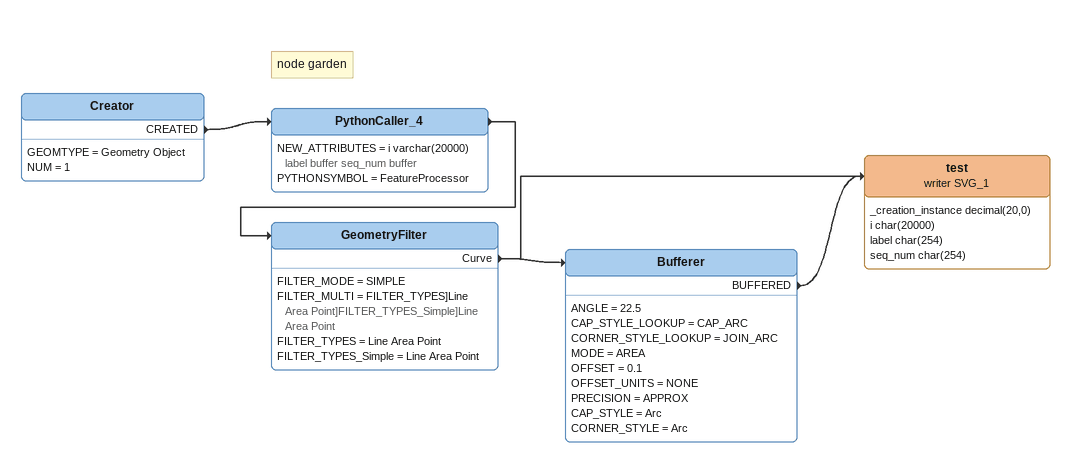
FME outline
Creator
    GEOMTYPE = Geometry Object
    NUM = 1
    CREATED -> PythonCaller_4
Note: node garden
PythonCaller_4
    NEW_ATTRIBUTES = i varchar(20000) label buffer seq_num buffer
    PYTHONSYMBOL = FeatureProcessor
    -> GeometryFilter
GeometryFilter
    FILTER_MODE = SIMPLE
    FILTER_MULTI = FILTER_TYPES]Line Area Point]FILTER_TYPES_Simple]Line Area Point
    FILTER_TYPES = Line Area Point
    FILTER_TYPES_Simple = Line Area Point
    Curve -> test (writer SVG_1)
    Curve -> Bufferer
Bufferer
    ANGLE = 22.5
    CAP_STYLE_LOOKUP = CAP_ARC
    CORNER_STYLE_LOOKUP = JOIN_ARC
    MODE = AREA
    OFFSET = 0.1
    OFFSET_UNITS = NONE
    PRECISION = APPROX
    CAP_STYLE = Arc
    CORNER_STYLE = Arc
    BUFFERED -> test (writer SVG_1)
test (writer SVG_1)
    attributes: _creation_instance decimal(20,0), i char(20000), label char(254), seq_num char(254)
